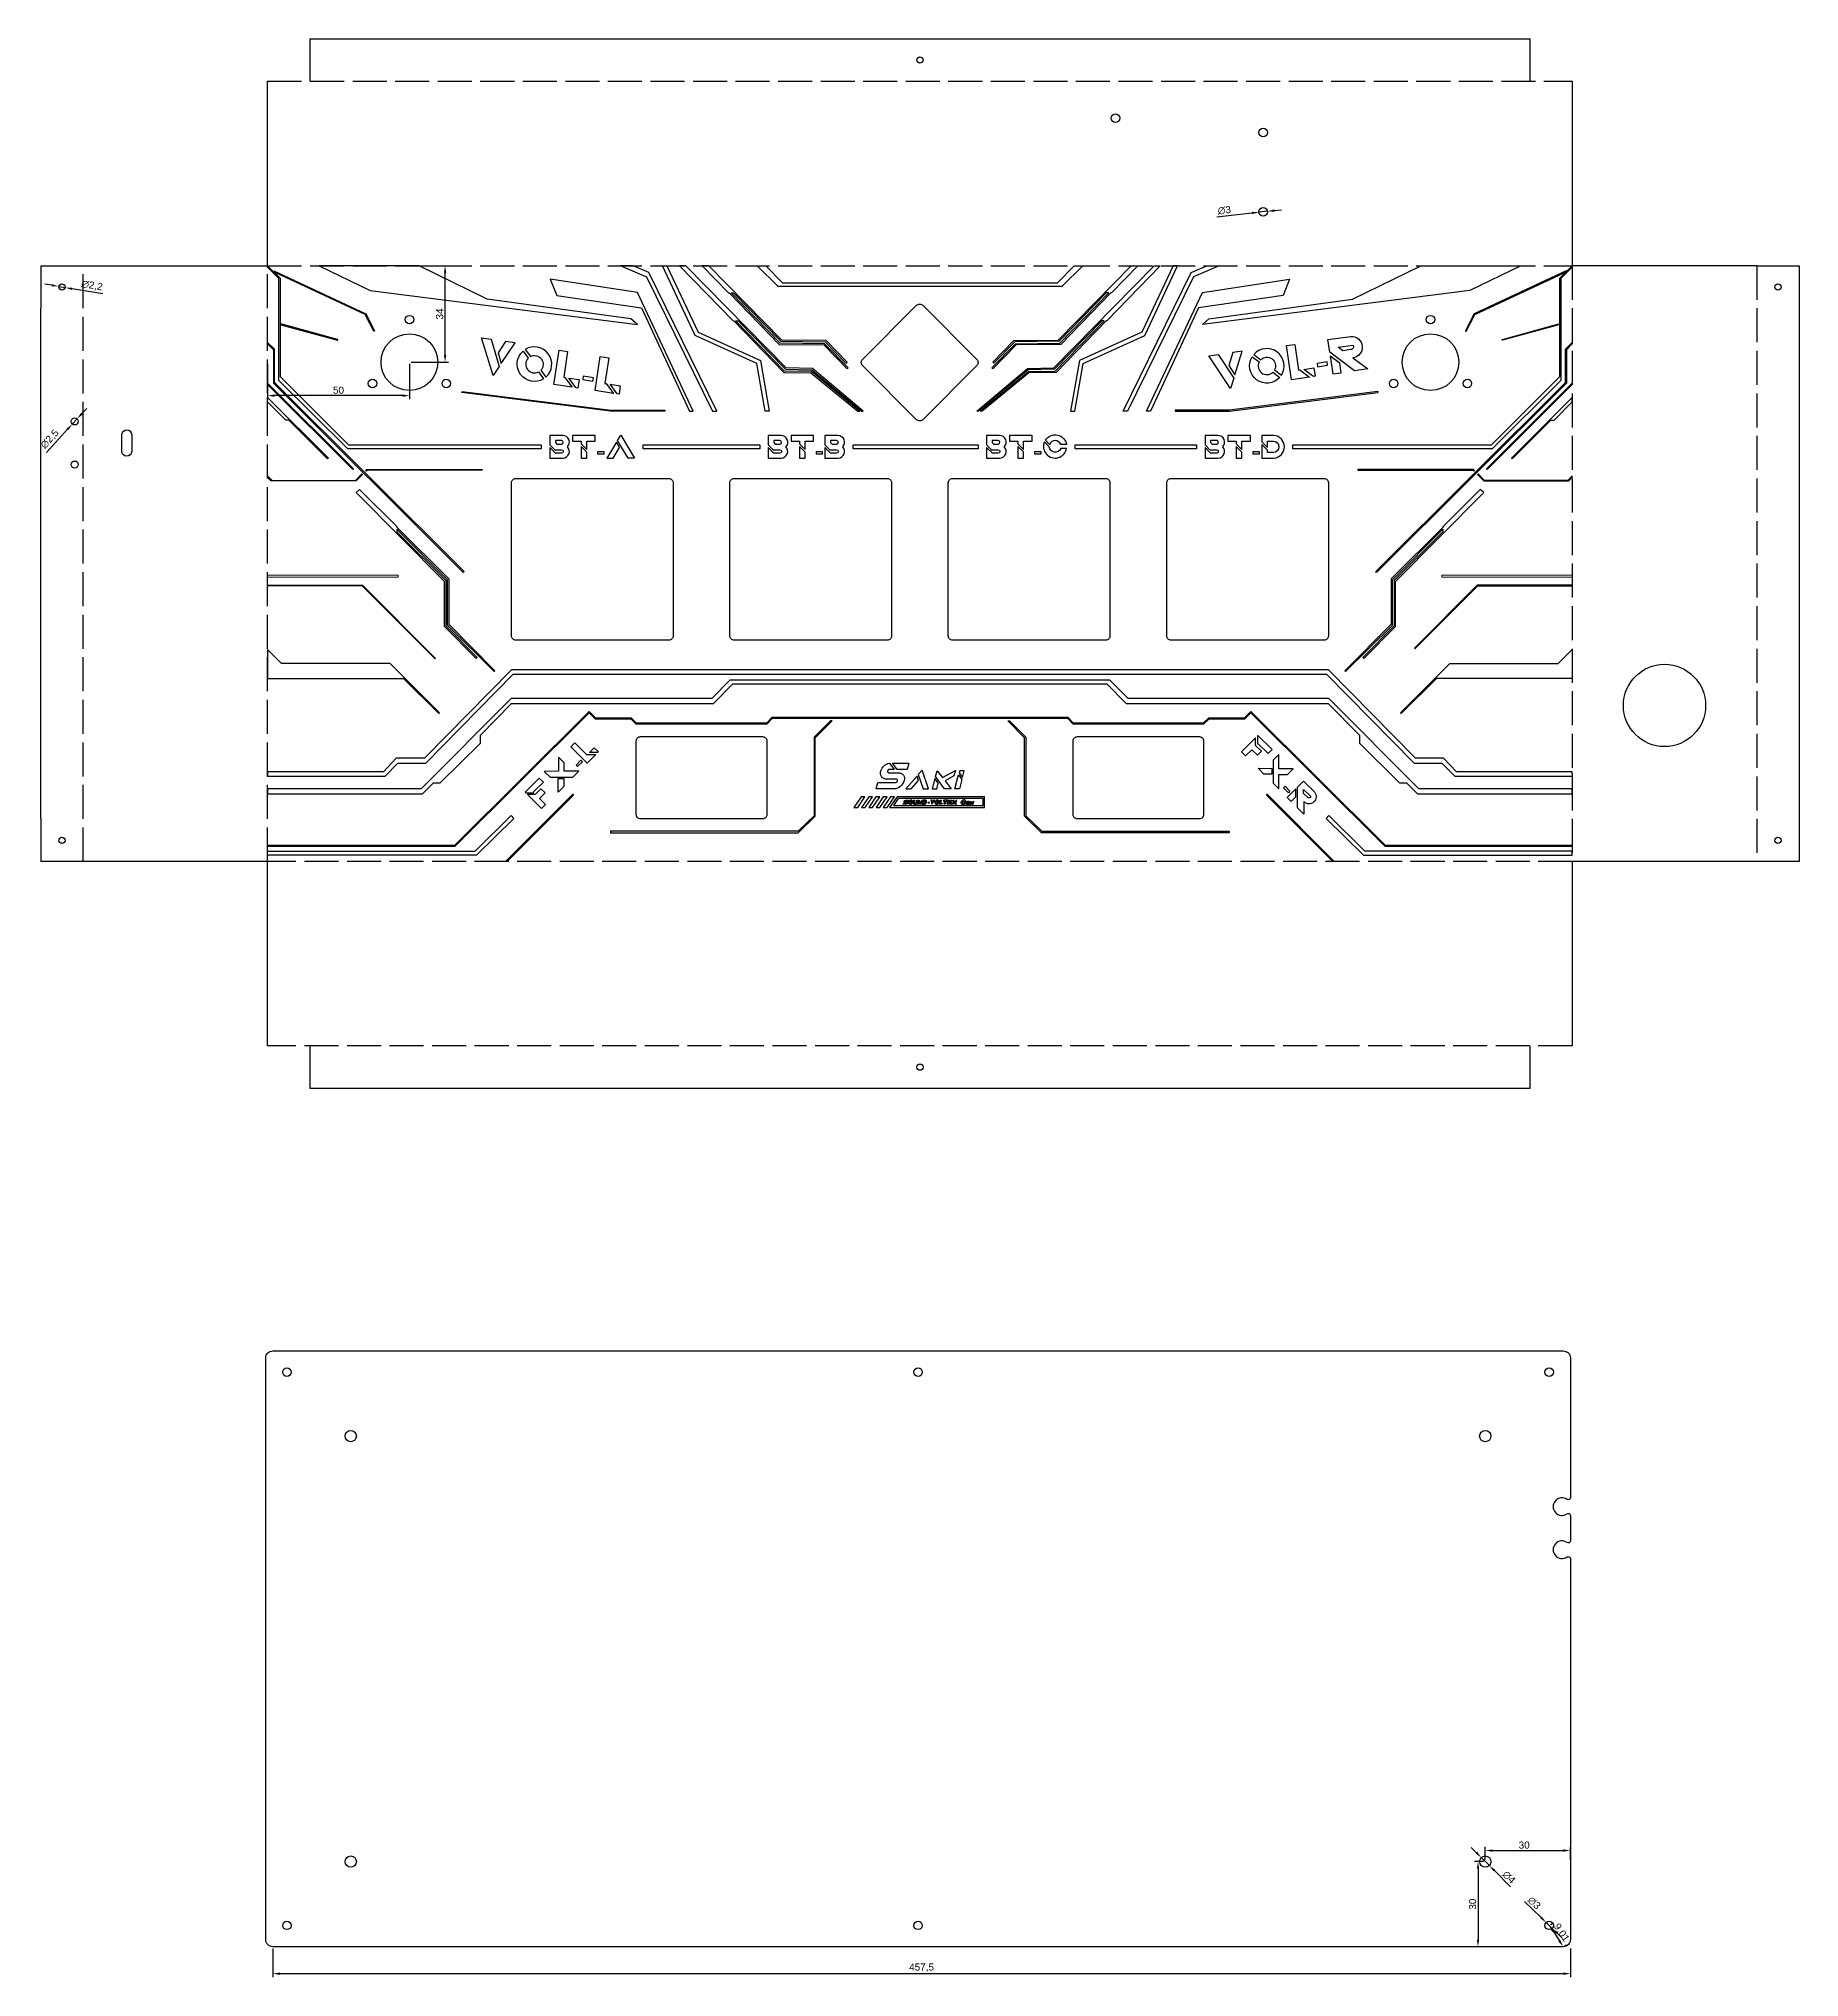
# Model space of a CAD drawing. Header units: millimetres. Extents: x 31 to 652, y 25 to 708.
import ezdxf

# ---------------------------------------------------------------- set-up
doc = ezdxf.new("R2010")
doc.units = ezdxf.units.MM
doc.linetypes.add('ACAD_ISO02W100', pattern=[15, 12, -3])
doc.styles.get("Standard").update_dxf_attribs({"font": 'arial.ttf'})
doc.dimstyles.new('ISO-25', dxfattribs={"dimtxt": 2.5, "dimasz": 2.5, "dimexe": 1.25, "dimexo": 0.625, "dimtad": 1, "dimtxsty": 'Standard', "dimcen": 2.5, "dimadec": 0, "dimazin": 0, "dimtfac": 1, "dimtmove": 0, "dimatfit": 3, "dimfxl": 0, "dimarcsym": 0})

# ---------------------------------------------------------------- blocks, each defined once
blk = doc.blocks.new('*D1')
at = {"color": 0, "lineweight": -2, "transparency": 16777216}
for p, q in [((564.25, 43.16), (564.77, 43.51)), ((565.12, 40.73), (567.34, 37.39)), ((569.25, 35.66), (569.77, 36.01))]:
    blk.add_line(p, q, dxfattribs=at)
at = {"color": 0, "transparency": 16777216}
for points in [[(565.46, 40.96), (564.77, 40.5), (563.73, 42.81)], [(567.69, 37.62), (567, 37.16), (568.73, 35.31)]]:
    blk.add_solid(points, dxfattribs=at)
at = {"layer": 'Defpoints', "color": 0, "transparency": 16777216}
for p in [(563.73, 42.81), (568.73, 35.31), (568.73, 35.31)]:
    blk.add_point(p, dxfattribs=at)
at = {"color": 0, "transparency": 16777216, "insert": (568, 40.24), "char_height": 2.5, "attachment_point": 5, "rotation": 303.69007}
blk.add_mtext('9,01', dxfattribs=at)
blk = doc.blocks.new('*D2')
at = {"color": 0, "lineweight": -2, "transparency": 16777216}
for p, q in [((555.07, 51.27), (560.87, 45.61)), ((564.8, 41.76), (562.66, 43.86)), ((566.59, 40.02), (568.38, 38.27))]:
    blk.add_line(p, q, dxfattribs=at)
at = {"color": 0, "transparency": 16777216}
for points in [[(561.16, 45.91), (560.58, 45.31), (562.66, 43.86)], [(566.88, 40.32), (566.3, 39.72), (564.8, 41.76)]]:
    blk.add_solid(points, dxfattribs=at)
at = {"layer": 'Defpoints', "color": 0, "transparency": 16777216}
for p in [(562.66, 43.86), (564.8, 41.76)]:
    blk.add_point(p, dxfattribs=at)
at = {"color": 0, "transparency": 16777216, "insert": (558.45, 50.72), "char_height": 2.5, "attachment_point": 5, "rotation": 315.67805}
blk.add_mtext('∅3', dxfattribs=at)
blk = doc.blocks.new('*D3')
at = {"color": 0, "lineweight": -2, "transparency": 16777216}
for p, q in [((538.04, 68.49), (536.27, 70.25)), ((539.81, 66.72), (542.65, 63.9)), ((550.16, 56.42), (544.42, 62.14))]:
    blk.add_line(p, q, dxfattribs=at)
at = {"color": 0, "transparency": 16777216}
for points in [[(538.34, 68.78), (537.75, 68.19), (539.81, 66.72)], [(544.71, 62.43), (544.12, 61.84), (542.65, 63.9)]]:
    blk.add_solid(points, dxfattribs=at)
at = {"layer": 'Defpoints', "color": 0, "transparency": 16777216}
for p in [(539.81, 66.72), (542.65, 63.9)]:
    blk.add_point(p, dxfattribs=at)
at = {"color": 0, "transparency": 16777216, "insert": (549.56, 59.79), "char_height": 2.5, "attachment_point": 5, "rotation": 315.09828}
blk.add_mtext('∅4', dxfattribs=at)
blk = doc.blocks.new('*D4')
at = {"color": 0, "lineweight": -2, "transparency": 16777216}
for p, q in [((541.23, 65.94), (541.23, 70.45)), ((543.73, 69.2), (568.73, 69.2)), ((571.23, 65.94), (571.23, 70.45))]:
    blk.add_line(p, q, dxfattribs=at)
at = {"color": 0, "transparency": 16777216}
for points in [[(543.73, 69.62), (543.73, 68.79), (541.23, 69.2)], [(568.73, 69.62), (568.73, 68.79), (571.23, 69.2)]]:
    blk.add_solid(points, dxfattribs=at)
at = {"layer": 'Defpoints', "color": 0, "transparency": 16777216}
for p in [(571.23, 69.2), (541.23, 65.31), (571.23, 65.31)]:
    blk.add_point(p, dxfattribs=at)
at = {"color": 0, "transparency": 16777216, "insert": (554.93, 71.11), "char_height": 2.5, "attachment_point": 5}
blk.add_mtext('30', dxfattribs=at)
blk = doc.blocks.new('*D5')
at = {"color": 0, "lineweight": -2, "transparency": 16777216}
for p, q in [((540.61, 65.31), (537.4, 65.31)), ((538.65, 62.81), (538.65, 37.81)), ((540.61, 35.31), (537.4, 35.31))]:
    blk.add_line(p, q, dxfattribs=at)
at = {"color": 0, "transparency": 16777216}
for points in [[(538.23, 62.81), (539.07, 62.81), (538.65, 65.31)], [(538.23, 37.81), (539.07, 37.81), (538.65, 35.31)]]:
    blk.add_solid(points, dxfattribs=at)
at = {"layer": 'Defpoints', "color": 0, "transparency": 16777216}
for p in [(541.23, 65.31), (538.65, 35.31), (541.23, 35.31)]:
    blk.add_point(p, dxfattribs=at)
at = {"color": 0, "transparency": 16777216, "insert": (536.75, 50.31), "char_height": 2.5, "attachment_point": 5, "rotation": 90}
blk.add_mtext('30', dxfattribs=at)
blk = doc.blocks.new('*D6')
at = {"color": 0, "lineweight": -2, "transparency": 16777216}
for p, q in [((113.73, 34.69), (113.73, 24.54)), ((571.23, 34.69), (571.23, 24.54)), ((568.73, 25.79), (116.23, 25.79))]:
    blk.add_line(p, q, dxfattribs=at)
at = {"color": 0, "transparency": 16777216}
for points in [[(116.23, 26.21), (116.23, 25.38), (113.73, 25.79)], [(568.73, 26.21), (568.73, 25.38), (571.23, 25.79)]]:
    blk.add_solid(points, dxfattribs=at)
at = {"layer": 'Defpoints', "color": 0, "transparency": 16777216}
for p in [(113.73, 35.31), (571.23, 35.31), (113.73, 25.79)]:
    blk.add_point(p, dxfattribs=at)
at = {"color": 0, "transparency": 16777216, "insert": (342.48, 27.92), "char_height": 2.5, "attachment_point": 5}
blk.add_mtext('457,5', dxfattribs=at)
blk = doc.blocks.new('*D7')
at = {"color": 0, "lineweight": -2, "transparency": 16777216}
for p, q in [((446.63, 645.11), (458.94, 646.43)), ((464.41, 647.01), (461.43, 646.69)), ((466.9, 647.27), (469.38, 647.54))]:
    blk.add_line(p, q, dxfattribs=at)
at = {"color": 0, "transparency": 16777216}
for points in [[(458.9, 646.84), (458.99, 646.01), (461.43, 646.69)], [(466.85, 647.69), (466.94, 646.86), (464.41, 647.01)]]:
    blk.add_solid(points, dxfattribs=at)
at = {"layer": 'Defpoints', "color": 0, "transparency": 16777216}
for p in [(461.43, 646.69), (464.41, 647.01)]:
    blk.add_point(p, dxfattribs=at)
at = {"color": 0, "transparency": 16777216, "insert": (449.21, 647.37), "char_height": 2.5, "attachment_point": 5, "rotation": 6.09427}
blk.add_mtext('∅3', dxfattribs=at)
blk = doc.blocks.new('*D8')
at = {"color": 0, "lineweight": -2, "transparency": 16777216}
for p, q in [((162.53, 627.83), (175.74, 627.83)), ((174.49, 596.33), (174.49, 625.33)), ((162.53, 593.83), (175.74, 593.83))]:
    blk.add_line(p, q, dxfattribs=at)
at = {"color": 0, "transparency": 16777216}
for points in [[(174.07, 625.33), (174.9, 625.33), (174.49, 627.83)], [(174.07, 596.33), (174.9, 596.33), (174.49, 593.83)]]:
    blk.add_solid(points, dxfattribs=at)
at = {"layer": 'Defpoints', "color": 0, "transparency": 16777216}
for p in [(161.91, 627.83), (174.49, 627.83), (161.91, 593.83)]:
    blk.add_point(p, dxfattribs=at)
at = {"color": 0, "transparency": 16777216, "insert": (172.58, 610.83), "char_height": 2.5, "attachment_point": 5, "rotation": 90}
blk.add_mtext('34', dxfattribs=at)
blk = doc.blocks.new('*D9')
at = {"color": 0, "lineweight": -2, "transparency": 16777216}
for p, q in [((111.91, 593.2), (111.91, 580.79)), ((161.91, 593.2), (161.91, 580.79)), ((159.41, 582.04), (114.41, 582.04))]:
    blk.add_line(p, q, dxfattribs=at)
at = {"color": 0, "transparency": 16777216}
for points in [[(114.41, 582.46), (114.41, 581.62), (111.91, 582.04)], [(159.41, 582.46), (159.41, 581.62), (161.91, 582.04)]]:
    blk.add_solid(points, dxfattribs=at)
at = {"layer": 'Defpoints', "color": 0, "transparency": 16777216}
for p in [(111.91, 593.83), (161.91, 593.83), (111.91, 582.04)]:
    blk.add_point(p, dxfattribs=at)
at = {"color": 0, "transparency": 16777216, "insert": (136.91, 583.94), "char_height": 2.5, "attachment_point": 5}
blk.add_mtext('50', dxfattribs=at)
blk = doc.blocks.new('*D10')
at = {"color": 0, "lineweight": -2, "transparency": 16777216}
for p, q in [((35.86, 620.92), (33.39, 621.34)), ((38.32, 620.51), (40.49, 620.14)), ((53.8, 617.91), (42.96, 619.73))]:
    blk.add_line(p, q, dxfattribs=at)
at = {"color": 0, "transparency": 16777216}
for points in [[(35.92, 621.33), (35.79, 620.51), (38.32, 620.51)], [(43.02, 620.14), (42.89, 619.32), (40.49, 620.14)]]:
    blk.add_solid(points, dxfattribs=at)
at = {"layer": 'Defpoints', "color": 0, "transparency": 16777216}
for p in [(38.32, 620.51), (40.49, 620.14)]:
    blk.add_point(p, dxfattribs=at)
at = {"color": 0, "transparency": 16777216, "insert": (49.97, 620.75), "char_height": 2.5, "attachment_point": 5, "rotation": 350.46947}
blk.add_mtext('∅2,2', dxfattribs=at)
blk = doc.blocks.new('*D11')
at = {"color": 0, "lineweight": -2, "transparency": 16777216}
for p, q in [((46.44, 575.7), (48.13, 577.55)), ((33.9, 562.05), (41.37, 570.18)), ((44.75, 573.86), (43.06, 572.02))]:
    blk.add_line(p, q, dxfattribs=at)
at = {"color": 0, "transparency": 16777216}
for points in [[(46.14, 575.99), (46.75, 575.42), (44.75, 573.86)], [(41.06, 570.46), (41.68, 569.9), (43.06, 572.02)]]:
    blk.add_solid(points, dxfattribs=at)
at = {"layer": 'Defpoints', "color": 0, "transparency": 16777216}
for p in [(43.06, 572.02), (44.75, 573.86)]:
    blk.add_point(p, dxfattribs=at)
at = {"color": 0, "transparency": 16777216, "insert": (35.19, 566.66), "char_height": 2.5, "attachment_point": 5, "rotation": 47.43794}
blk.add_mtext('∅2,5', dxfattribs=at)

msp = doc.modelspace()

# ---------------------------------------------------------------- linework, layer by layer
at = {"color": 30, "true_color": 0xf8991e}
for p, q in [((126.905, 692.826), (126.905, 707.826)), ((556.905, 707.826), (556.905, 692.826)), ((31.905, 627.826), (31.905, 612.826)), ((651.905, 627.826), (651.905, 612.826)), ((31.905, 432.826), (31.905, 417.826)), ((651.905, 432.826), (651.905, 417.826)), ((126.905, 337.826), (126.905, 352.826)), ((556.905, 352.826), (556.905, 337.826))]:
    msp.add_line(p, q, dxfattribs=at)
for p, q in [((126.905, 707.826), (556.905, 707.826)), ((31.905, 627.826), (46.905, 627.826)), ((636.905, 627.826), (651.905, 627.826)), ((31.905, 432.826), (31.905, 612.826)), ((651.905, 612.826), (651.905, 432.826)), ((46.905, 417.826), (31.905, 417.826)), ((651.905, 417.826), (636.905, 417.826)), ((556.905, 337.826), (126.905, 337.826))]:
    msp.add_line(p, q)
at = {"color": 1}
for points in [[(111.905, 627.826), (111.905, 692.826)], [(571.905, 692.826), (571.905, 627.826)], [(46.905, 627.826), (111.905, 627.826)], [(636.905, 627.826), (571.905, 627.826)], [(111.905, 417.826), (46.905, 417.826)], [(111.905, 352.826), (111.905, 417.826)], [(636.905, 417.826), (571.905, 417.826)], [(571.905, 417.826), (571.905, 352.826)]]:
    msp.add_lwpolyline(points, dxfattribs=at)
at = {"color": 7, "linetype": 'ACAD_ISO02W100'}
for points in [[(111.905, 692.826), (571.905, 692.826)], [(46.905, 417.826), (46.905, 627.826)], [(636.905, 627.826), (636.905, 417.826)], [(571.905, 352.826), (111.905, 352.826)]]:
    msp.add_lwpolyline(points, dxfattribs=at)
msp.add_lwpolyline([(111.905, 627.826), (571.905, 627.826), (571.905, 417.826), (111.905, 417.826)], close=True, dxfattribs=at)
at = {"color": 61, "true_color": 0xe5e878}
for points in [[(208.404, 563.233), (140.216, 563.233), (115.924, 587.317), (115.924, 623.345), (111.905, 627.358), (111.905, 627.826), (116.347, 623.44), (116.347, 588.813), (140.435, 564.752), (208.404, 564.752)], [(390.353, 621.852), (396.307, 627.826), (399.307, 627.826), (391.909, 620.475), (291.909, 620.475), (284.512, 627.826), (287.512, 627.826), (293.466, 621.852)], [(145.153, 554.453), (145.373, 554.224), (143.111, 551.963), (113.094, 551.963), (111.905, 553.185), (111.905, 553.729), (113.461, 552.161), (142.886, 552.161)], [(538.658, 554.453), (538.438, 554.224), (540.7, 551.963), (570.717, 551.963), (571.905, 553.185), (571.905, 553.729), (570.35, 552.161), (540.925, 552.161)], [(485.266, 483.908), (516.123, 452.537), (525.932, 452.537), (530.505, 447.926), (571.912, 447.926), (571.899, 449.465), (531.084, 449.465), (526.536, 454.305), (516.633, 454.305), (485.904, 485.424), (197.904, 485.424), (167.178, 454.305), (157.275, 454.305), (152.727, 449.465), (111.912, 449.465), (111.899, 447.926), (153.306, 447.926), (157.879, 452.537), (167.688, 452.537), (198.545, 483.908)], [(407.83, 480.487), (414.641, 473.476), (485.873, 473.476), (496.861, 462.395), (496.861, 459.576), (511.01, 445.513), (513.448, 445.513), (517.295, 441.715), (571.905, 441.715), (571.905, 443.481), (517.742, 443.445), (486.062, 475.313), (415.262, 475.313), (408.904, 481.69), (274.904, 481.69), (268.549, 475.313), (197.749, 475.313), (166.069, 443.445), (111.905, 443.481), (111.905, 441.715), (166.516, 441.715), (170.363, 445.513), (172.801, 445.513), (186.95, 459.576), (186.95, 462.395), (197.937, 473.476), (269.17, 473.476), (275.981, 480.487)], [(298.981, 428.471), (232.833, 428.471), (232.833, 427.907), (299.016, 427.907), (305, 433.752), (305.001, 461.473), (310.908, 467.379), (310.31, 467.379), (304.586, 461.655), (304.586, 433.957)], [(384.83, 428.471), (450.978, 428.471), (450.978, 427.907), (384.795, 427.907), (378.811, 433.752), (378.81, 461.473), (372.903, 467.379), (373.501, 467.379), (379.225, 461.655), (379.225, 433.957)]]:
    msp.add_lwpolyline(points, close=True, dxfattribs=at)
at = {"color": 52, "true_color": 0xc8c92d}
for points in [[(114.049, 625.968), (146.552, 610.898), (149.572, 604.914, -0.9479505), (149.317, 604.77), (146.286, 610.649), (114.772, 625.276)], [(569.762, 625.968), (537.259, 610.898), (534.239, 604.914, 0.9479505), (534.494, 604.77), (537.525, 610.649), (569.039, 625.276)], [(116.621, 606.992), (136.499, 601.555, 1.007914), (136.551, 601.876), (116.621, 607.318)], [(567.19, 606.992), (547.312, 601.555, -1.007914), (547.26, 601.876), (567.19, 607.318)]]:
    msp.add_lwpolyline(points, format="xyb", close=True, dxfattribs=at)
for points in [[(165.375, 627.826), (130.118, 627.826), (148.098, 619.153), (242.324, 607.129), (240.017, 609.093), (189.356, 616.076)], [(518.436, 627.826), (553.693, 627.826), (535.713, 619.153), (441.487, 607.129), (443.794, 609.093), (494.455, 616.076)]]:
    msp.add_lwpolyline(points, close=True, dxfattribs=at)
for points in [[(211.577, 623.055), (213.892, 617.351), (243.677, 613.029), (260.654, 576.593), (261.986, 576.593), (242.317, 618.376), (211.577, 623.055)], [(268.739, 576.59), (270.285, 576.59), (246.363, 625.495), (240.765, 627.826), (236.476, 627.826), (245.539, 623.915), (268.739, 576.59)], [(288.774, 576.59), (287.315, 576.59), (284.348, 593.416), (262.605, 603.236), (251.082, 627.826), (252.688, 627.826), (263.681, 604.453), (285.636, 594.389), (288.774, 576.59)], [(395.037, 576.59), (396.496, 576.59), (399.463, 593.416), (421.206, 603.236), (432.729, 627.826), (431.123, 627.826), (420.13, 604.453), (398.175, 594.389), (395.037, 576.59)], [(415.125, 576.59), (413.579, 576.59), (437.501, 625.495), (443.099, 627.826), (447.388, 627.826), (438.325, 623.915), (415.125, 576.59)], [(472.234, 623.055), (469.919, 617.351), (440.134, 613.029), (423.157, 576.593), (421.825, 576.593), (441.494, 618.376), (472.234, 623.055)], [(252.003, 576.927), (252.003, 576.59), (232.771, 576.593), (180.36, 583.194), (180.48, 583.525), (232.912, 576.927), (252.003, 576.927)], [(431.861, 576.927), (431.861, 576.59), (451.093, 576.593), (503.504, 583.194), (503.385, 583.525), (450.953, 576.927), (431.861, 576.927)]]:
    msp.add_lwpolyline(points, dxfattribs=at)
at = {"color": 61, "true_color": 0xe5e878}
for points in [[(257.187, 627.826), (276.026, 608.415), (276.249, 608.412), (293.89, 590.238), (303.483, 590.044), (320.007, 576.59), (320.66, 576.59), (303.678, 590.574), (294.192, 590.691), (276.912, 608.38), (277.83, 608.368), (294.446, 591.341), (303.805, 591.147), (321.238, 576.59), (321.855, 576.59), (303.964, 591.597), (294.759, 591.791), (259.361, 627.826), (257.187, 627.826)], [(265.147, 627.826), (274.421, 618.27), (274.644, 618.267), (292.285, 600.093), (307.972, 599.898), (316.271, 591.496), (316.618, 591.85), (308.241, 600.352), (292.587, 600.546), (275.307, 618.235), (276.225, 618.223), (292.841, 601.196), (308.509, 601.002), (315.818, 593.516), (316.242, 593.826), (308.797, 601.452), (293.155, 601.646), (267.437, 627.826), (265.147, 627.826)], [(426.624, 627.826), (407.785, 608.415), (407.562, 608.412), (389.921, 590.238), (380.328, 590.044), (363.804, 576.59), (363.151, 576.59), (380.133, 590.574), (389.619, 590.691), (406.899, 608.38), (405.981, 608.368), (389.365, 591.341), (380.006, 591.147), (362.573, 576.59), (361.956, 576.59), (379.847, 591.597), (389.052, 591.791), (424.45, 627.826), (426.624, 627.826)], [(418.664, 627.826), (409.39, 618.27), (409.167, 618.267), (391.526, 600.093), (375.839, 599.898), (367.54, 591.496), (367.193, 591.85), (375.57, 600.352), (391.224, 600.546), (408.504, 618.235), (407.586, 618.223), (390.97, 601.196), (375.302, 601.002), (367.993, 593.516), (367.569, 593.826), (375.014, 601.452), (390.656, 601.646), (416.373, 627.826), (418.664, 627.826)], [(543.595, 563.233), (473.397, 563.233), (473.397, 564.752), (543.376, 564.752), (567.464, 588.813), (567.464, 623.44), (571.905, 627.826), (571.905, 627.358), (567.887, 623.345), (567.887, 587.317), (543.595, 563.233)], [(187.374, 602.385), (190.674, 601.896), (193.585, 592.337), (191.423, 589.122), (187.374, 602.385)], [(111.905, 600.749), (111.905, 600.283), (114.006, 598.199), (113.972, 586.476), (180.897, 519.71), (181.179, 520.014), (114.288, 586.689), (114.288, 598.414), (111.905, 600.749)], [(193.143, 597.117), (194.278, 593.383), (199.136, 600.648), (195.835, 601.135), (193.143, 597.117)], [(214.659, 598.013), (217.643, 597.572), (216.302, 588.496), (216.758, 588.428), (219.302, 585.003), (212.877, 585.952), (214.659, 598.013)], [(229.19, 595.857), (232.175, 595.416), (230.833, 586.339), (231.29, 586.272), (233.833, 582.846), (227.408, 583.796), (229.19, 595.857)], [(443.712, 596.043), (447.014, 596.521), (452.545, 588.199), (451.397, 584.499), (443.712, 596.043)], [(450.75, 592.652), (452.908, 589.4), (455.478, 597.754), (452.176, 597.273), (450.75, 592.652)], [(471.104, 599.684), (474.089, 600.118), (475.409, 591.039), (475.866, 591.105), (479.285, 588.554), (472.857, 587.619), (471.104, 599.684)], [(486.573, 595.965), (487.455, 589.697), (490.448, 590.125), (489.955, 593.466), (486.573, 595.965)], [(571.905, 600.749), (571.905, 600.283), (569.805, 598.199), (569.839, 586.476), (502.914, 519.71), (502.632, 520.014), (569.523, 586.689), (569.523, 598.414), (571.905, 600.749)], [(218.128, 588.226), (221.709, 587.697), (221.268, 584.712), (220.671, 584.8), (218.128, 588.226)], [(223.216, 588.867), (223.049, 587.719), (226.591, 587.181), (226.758, 588.365), (223.216, 588.867)], [(477.236, 591.304), (480.818, 591.825), (481.252, 588.84), (480.655, 588.753), (477.236, 591.304)], [(481.926, 593.379), (482.095, 592.231), (485.642, 592.732), (485.463, 593.914), (481.926, 593.379)], [(111.905, 586.45), (142.204, 556.199), (141.963, 555.974), (111.905, 585.957), (111.905, 586.45)], [(111.905, 581.418), (133.367, 559.971), (133.058, 559.716), (119.453, 573.356), (118.361, 573.356), (111.905, 579.802), (111.905, 581.418)], [(232.659, 586.07), (236.241, 585.541), (235.8, 582.556), (235.202, 582.644), (232.659, 586.07)], [(571.905, 586.45), (541.607, 556.199), (541.848, 555.974), (571.905, 585.957), (571.905, 586.45)], [(571.905, 581.418), (550.444, 559.971), (550.753, 559.716), (564.358, 573.356), (565.45, 573.356), (571.905, 579.802), (571.905, 581.418)], [(219.456, 567.967), (219.456, 565.998), (222.445, 565.997), (222.444, 565.038), (224.414, 563.067), (224.415, 565.998), (227.415, 565.998), (227.415, 567.967), (219.456, 567.967)], [(235.247, 566.229), (236.394, 568.117), (241.306, 560.008), (239, 560.008), (235.247, 566.229)], [(296.456, 567.967), (296.456, 565.998), (299.445, 565.997), (299.444, 565.038), (301.414, 563.067), (301.415, 565.998), (304.415, 565.998), (304.415, 567.967), (296.456, 567.967)], [(373.456, 567.983), (373.456, 566.014), (376.445, 566.013), (376.444, 565.054), (378.414, 563.083), (378.415, 566.014), (381.415, 566.014), (381.415, 567.983), (373.456, 567.983)], [(450.456, 567.967), (450.456, 565.998), (453.445, 565.997), (453.444, 565.038), (455.414, 563.067), (455.415, 565.998), (458.415, 565.998), (458.415, 567.967), (450.456, 567.967)], [(222.445, 564.144), (222.445, 560.008), (224.415, 560.008), (224.415, 562.163), (222.445, 564.144)], [(228.277, 562.232), (228.277, 561.477), (230.6, 561.477), (230.6, 562.238), (228.277, 562.232)], [(231.47, 560.008), (233.775, 560.008), (236.023, 563.704), (234.876, 565.616), (231.47, 560.008)], [(285.404, 564.752), (285.404, 563.233), (244.306, 563.233), (244.306, 564.752), (285.404, 564.752)], [(299.445, 564.144), (299.445, 560.008), (301.415, 560.008), (301.415, 562.163), (299.445, 564.144)], [(305.277, 562.232), (305.277, 561.477), (307.6, 561.477), (307.6, 562.238), (305.277, 562.232)], [(362.404, 564.752), (362.404, 563.233), (318.334, 563.233), (318.334, 564.752), (362.404, 564.752)], [(376.445, 564.16), (376.445, 560.024), (378.415, 560.024), (378.415, 562.179), (376.445, 564.16)], [(382.277, 562.248), (382.277, 561.492), (384.6, 561.492), (384.6, 562.254), (382.277, 562.248)], [(439.404, 564.752), (439.404, 563.233), (396.603, 563.233), (396.603, 564.752), (439.404, 564.752)], [(453.445, 564.144), (453.445, 560.008), (455.415, 560.008), (455.415, 562.163), (453.445, 564.144)], [(459.277, 562.232), (459.277, 561.477), (461.6, 561.477), (461.6, 562.238), (459.277, 562.232)], [(146.91, 555.759), (146.606, 555.455), (146.376, 555.689), (146.74, 556.058), (187.504, 556.058), (187.504, 555.759), (146.91, 555.759)], [(536.901, 555.759), (537.205, 555.455), (537.435, 555.689), (537.071, 556.058), (496.307, 556.058), (496.307, 555.759), (536.901, 555.759)], [(144.343, 549.002), (157.496, 535.917), (157.496, 535.688), (175.827, 517.447), (175.827, 501.429), (192.053, 485), (191.838, 484.801), (175.361, 501.159), (175.361, 517.144), (157.52, 535.011), (157.52, 534.074), (174.694, 516.893), (174.694, 500.894), (185.794, 489.783), (185.408, 489.421), (174.23, 500.606), (174.23, 516.579), (143.093, 547.935), (144.343, 549.002)], [(539.468, 549.002), (526.315, 535.917), (526.315, 535.688), (507.984, 517.447), (507.984, 501.429), (491.758, 485), (491.973, 484.801), (508.45, 501.159), (508.45, 517.144), (526.291, 535.011), (526.291, 534.074), (509.117, 516.893), (509.117, 500.894), (498.017, 489.783), (498.403, 489.421), (509.581, 500.606), (509.581, 516.579), (540.718, 547.935), (539.468, 549.002)], [(111.905, 482.368), (159.846, 482.368), (172.267, 469.989), (172.543, 470.244), (155.137, 487.594), (116.843, 487.594), (111.905, 492.577), (111.905, 482.368)], [(571.905, 482.368), (523.965, 482.368), (511.544, 469.989), (511.268, 470.244), (528.674, 487.594), (566.968, 487.594), (571.905, 492.577), (571.905, 482.368)], [(111.905, 423.602), (177.939, 423.602), (225.224, 470.645), (227.473, 468.487), (240.045, 468.487), (241.905, 466.659), (287.912, 466.659), (289.819, 468.679), (393.992, 468.679), (395.899, 466.659), (441.906, 466.659), (443.766, 468.487), (456.338, 468.487), (458.587, 470.645), (505.872, 423.602), (571.905, 423.602), (571.905, 423.15)], [(571.905, 423.15), (505.872, 423.15), (458.587, 470.193), (456.338, 468.036), (443.766, 468.036), (441.909, 466.208), (395.909, 466.208), (393.992, 468.227), (289.819, 468.227), (287.909, 466.208), (241.909, 466.208), (240.045, 468.036), (227.473, 468.036), (225.224, 470.193), (177.939, 423.15), (111.905, 423.15), (111.905, 423.602)], [(218.815, 458.222), (220.224, 459.645), (224.549, 455.36), (224.764, 455.578), (227.595, 455.591), (224.562, 452.529), (218.815, 458.222)], [(225.411, 456.23), (227.101, 457.937), (228.523, 456.528), (228.241, 456.243), (225.411, 456.23)], [(460.246, 461.427), (455.304, 456.485), (456.73, 455.059), (458.895, 457.223), (460.859, 455.26), (462.294, 456.695), (460.255, 458.734), (460.246, 461.427)], [(461.069, 462.25), (460.901, 462.082), (460.901, 459.229), (461.069, 459.397), (464.618, 455.847), (466.044, 457.274), (461.069, 462.25)], [(209.456, 449.604), (211.478, 447.582), (219.567, 447.599), (221.589, 449.621), (216.487, 449.638), (216.504, 452.625), (214.482, 454.647), (214.474, 449.638), (209.456, 449.604)], [(220.644, 451.817), (222.333, 453.506), (222.889, 452.949), (221.201, 451.26), (220.644, 451.817)], [(338.008, 452.522), (337.424, 450.253), (333.852, 450.253), (332.219, 452.522), (338.008, 452.522)], [(468.452, 455.52), (466.43, 453.498), (466.447, 445.409), (468.469, 443.387), (468.486, 448.489), (471.473, 448.472), (473.495, 450.494), (468.486, 450.503), (468.452, 455.52)], [(202.727, 442.22), (202.894, 442.053), (205.747, 442.053), (205.58, 442.22), (209.129, 445.77), (207.702, 447.196), (202.727, 442.22)], [(214.306, 442.271), (214.365, 447.079), (216.378, 447.079), (216.328, 444.293), (214.306, 442.271)], [(336.894, 443.39), (338.773, 443.39), (341.391, 446.395), (340.872, 447.944), (336.894, 443.39)], [(342.993, 443.39), (344.861, 443.39), (342.638, 449.976), (341.301, 448.435), (342.993, 443.39)], [(346.201, 443.39), (347.808, 443.39), (348.363, 445.461), (347.181, 447.053), (346.201, 443.39)], [(347.934, 449.842), (348.013, 449.842), (349.907, 447.421), (354.408, 449.948), (353.895, 448.027), (350.762, 446.27), (352.865, 443.396), (350.602, 443.396), (347.378, 447.783), (347.934, 449.842)], [(356.685, 446.721), (355.797, 443.396), (354.198, 443.396), (355.515, 448.335), (356.685, 446.721)], [(355.928, 449.84), (355.712, 449.051), (356.883, 447.454), (357.526, 449.839), (355.928, 449.839)], [(461.119, 450.67), (465.927, 450.612), (465.927, 448.598), (463.141, 448.648), (461.119, 450.67)], [(470.665, 444.332), (472.354, 442.644), (471.797, 442.087), (470.109, 443.775), (470.665, 444.332)], [(195.828, 417.826), (219.517, 441.522), (219.776, 441.26), (196.331, 417.826), (195.828, 417.826)], [(203.549, 441.398), (208.491, 436.456), (209.917, 437.882), (207.753, 440.047), (209.716, 442.011), (208.281, 443.445), (206.242, 441.407), (203.549, 441.398)], [(321.194, 440.578), (318.635, 436.884), (319.959, 436.884), (322.527, 440.572), (321.194, 440.578)], [(323.829, 440.578), (321.27, 436.884), (322.594, 436.884), (325.161, 440.572), (323.829, 440.578)], [(326.401, 440.577), (323.843, 436.883), (325.166, 436.883), (327.734, 440.571), (326.401, 440.577)], [(328.975, 440.578), (326.417, 436.884), (327.74, 436.884), (330.308, 440.572), (328.975, 440.578)], [(331.549, 440.578), (328.99, 436.884), (330.314, 436.884), (332.881, 440.572), (331.549, 440.578)], [(364.627, 436.885), (364.627, 440.671), (333.846, 440.671), (331.201, 436.886), (364.627, 436.885)], [(364.168, 437.512), (364.168, 440.014), (334.281, 440.014), (332.533, 437.513), (364.168, 437.512)], [(337.876, 439.444), (337.783, 439.084), (337.217, 439.084), (336.958, 439.444), (337.876, 439.444)], [(346.156, 439.494), (345.759, 439.494), (346.067, 438.004), (346.377, 438.42), (346.156, 439.494)], [(347.174, 439.494), (346.777, 439.495), (346.391, 438.975), (346.477, 438.555), (347.174, 439.494)], [(487.479, 417.826), (464.035, 441.26), (464.294, 441.522), (487.983, 417.826), (487.479, 417.826)], [(474.366, 443.399), (471.381, 440.408), (472.813, 438.985), (474.395, 440.591), (474.366, 443.399)], [(111.905, 421.514), (185.074, 421.514), (197.734, 434.01), (198.732, 432.949), (185.564, 420.071), (111.905, 420.071), (111.905, 421.514)], [(571.905, 421.514), (498.737, 421.514), (486.077, 434.01), (485.079, 432.949), (498.247, 420.071), (571.905, 420.071), (571.905, 421.514)]]:
    msp.add_lwpolyline(points, dxfattribs=at)
at = {"color": 7}
for points in [[(321.649, 594.776), (340.741, 613.868, -0.4142136), (342.862, 613.868), (361.954, 594.776, -0.4142136), (361.954, 592.655), (342.862, 573.563, -0.4142136), (340.741, 573.563), (321.649, 592.655, -0.4142136)], [(199.404, 552.828), (253.404, 552.828, -0.4142136), (254.904, 551.328), (254.904, 497.328, -0.4142136), (253.404, 495.828), (199.404, 495.828, -0.4142136), (197.904, 497.328), (197.904, 551.328, -0.4142136)], [(276.404, 552.828), (330.404, 552.828, -0.4142136), (331.904, 551.328), (331.904, 497.328, -0.4142136), (330.404, 495.828), (276.404, 495.828, -0.4142136), (274.904, 497.328), (274.904, 551.328, -0.4142136)], [(353.404, 552.828), (407.404, 552.828, -0.4142136), (408.904, 551.328), (408.904, 497.328, -0.4142136), (407.404, 495.828), (353.404, 495.828, -0.4142136), (351.904, 497.328), (351.904, 551.328, -0.4142136)], [(430.404, 552.828), (484.404, 552.828, -0.4142136), (485.904, 551.328), (485.904, 497.328, -0.4142136), (484.404, 495.828), (430.404, 495.828, -0.4142136), (428.904, 497.328), (428.904, 551.328, -0.4142136)], [(243.409, 461.827), (286.409, 461.827, -0.4142136), (287.909, 460.327), (287.909, 434.327, -0.4142136), (286.409, 432.827), (243.409, 432.827, -0.4142136), (241.909, 434.327), (241.909, 460.327, -0.4142136)], [(397.409, 461.827), (440.409, 461.827, -0.4142136), (441.909, 460.327), (441.909, 434.327, -0.4142136), (440.409, 432.827), (397.409, 432.827, -0.4142136), (395.909, 434.327), (395.909, 460.327, -0.4142136)]]:
    msp.add_lwpolyline(points, format="xyb", close=True, dxfattribs=at)
at = {"color": 61, "true_color": 0xe5e878}
for points in [[(499.775, 591.47), (495.155, 590.805), (486.359, 597.356), (485.725, 601.765), (493.789, 602.918, -0.974623), (494.504, 595.336), (499.775, 591.47)], [(201.973, 597.724), (203.763, 595.26, 0.842433), (207.408, 590.385), (209.225, 587.942, -0.9186439), (201.973, 597.724, 0.4251686)], [(202.755, 598.314), (204.569, 595.847, -0.8487362), (208.19, 590.98), (210.017, 588.538, 0.9194019), (202.755, 598.314, 0.8625034)], [(459.035, 595.767), (461.456, 593.92, 0.842433), (466.347, 590.296), (468.789, 588.478, -0.9186439), (459.035, 595.767, 0.4251686)], [(459.615, 596.557), (462.06, 594.714, -0.8487362), (466.926, 591.091), (469.376, 589.276, 0.9194019), (459.615, 596.557, 0.8625034)], [(489.37, 599.117), (494.604, 599.87, -0.5441406), (493.804, 598.291), (491.017, 597.883), (489.37, 599.117)], [(211.404, 564.678), (213.373, 562.709), (213.373, 562.939), (215.516, 562.939, -1), (215.516, 561.724), (213.374, 561.724), (213.374, 561.805), (211.404, 563.774), (211.404, 560.009), (216.035, 560.007, 0.648435), (217.644, 563.993, 0.6685609), (215.961, 567.955), (211.404, 567.967), (211.404, 564.678)], [(288.404, 564.678), (290.373, 562.709), (290.373, 562.939), (292.516, 562.939, -1), (292.516, 561.724), (290.374, 561.724), (290.374, 561.805), (288.404, 563.774), (288.404, 560.009), (293.035, 560.007, 0.648435), (294.644, 563.993, 0.6685609), (292.961, 567.955), (288.404, 567.967), (288.404, 564.678)], [(308.426, 564.674), (310.395, 562.704), (310.395, 562.934), (312.538, 562.934, -1), (312.538, 561.719), (310.396, 561.719), (310.396, 561.8), (308.426, 563.769), (308.426, 560.004), (313.057, 560.003, 0.648435), (314.666, 563.988, 0.6685609), (312.983, 567.95), (308.426, 567.963), (308.426, 564.674)], [(365.404, 564.694), (367.373, 562.725), (367.373, 562.955), (369.516, 562.955, -1), (369.516, 561.74), (367.374, 561.74), (367.374, 561.821), (365.404, 563.79), (365.404, 560.024), (370.035, 560.023, 0.648435), (371.644, 564.009, 0.6685609), (369.961, 567.971), (365.404, 567.983), (365.404, 564.694)], [(393.603, 564.809), (391.517, 564.809, 0.6949007), (387.613, 564.844), (386.119, 566.338, -0.6852866), (393.603, 564.809, -1.4878589)], [(442.404, 564.678), (444.373, 562.709), (444.373, 562.939), (446.516, 562.939, -1), (446.516, 561.724), (444.374, 561.724), (444.374, 561.805), (442.404, 563.774), (442.404, 560.009), (447.035, 560.007, 0.648435), (448.644, 563.993, 0.6685609), (446.961, 567.955), (442.404, 567.967), (442.404, 564.678)], [(462.482, 564.816), (462.482, 560.008), (466.704, 560.021, 0.9277219), (466.704, 567.968), (462.481, 567.968), (462.482, 565.708), (464.463, 563.739), (464.463, 565.986), (466.46, 565.983, -0.9832745), (466.46, 561.992), (464.463, 561.992), (464.463, 562.828), (462.482, 564.816)], [(213.374, 566.183), (213.374, 565.5), (213.907, 564.967), (215.516, 564.966, 0.9923651), (215.516, 566.183), (213.374, 566.183)], [(290.374, 566.183), (290.374, 565.5), (290.907, 564.967), (292.516, 564.966, 0.9923651), (292.516, 566.183), (290.374, 566.183)], [(310.396, 566.178), (310.396, 565.495), (310.929, 564.962), (312.538, 564.962, 0.9923651), (312.538, 566.179), (310.396, 566.178)], [(367.374, 566.199), (367.374, 565.516), (367.907, 564.983), (369.516, 564.982, 0.9923651), (369.516, 566.199), (367.374, 566.199)], [(393.603, 563.419), (391.518, 563.419, -0.8220878), (387.497, 564.01), (385.783, 565.713, 1.1212396), (393.603, 563.419, -0.3794442)], [(444.374, 566.183), (444.374, 565.5), (444.907, 564.967), (446.516, 564.966, 0.9923651), (446.516, 566.183), (444.374, 566.183)], [(171.138, 489.434), (170.943, 489.232), (145.255, 514.965), (112.048, 514.965, -1), (112.048, 515.203), (145.403, 515.203), (171.138, 489.434)], [(516.206, 492.972), (516.4, 492.77), (538.556, 514.965), (571.763, 514.965, 1), (571.763, 515.203), (538.408, 515.203), (516.206, 492.972)], [(331.15, 452.522), (332.819, 450.253), (331.11, 450.253, 0.3910902), (330.429, 449.61, 0.4400198), (330.814, 449.098), (334.365, 449.098, -0.5300267), (336.312, 446.332, -0.3177373), (332.724, 443.39), (326.414, 443.39), (327.026, 445.659), (333.325, 445.659, 0.4523991), (334.02, 446.585, 0.3073122), (333.642, 446.843), (330.19, 446.843, -0.5276442), (328.134, 449.754, -0.2709833), (331.15, 452.522, -0.1480642)], [(477.282, 434.555), (475.069, 436.75), (475.022, 444.073), (477.116, 446.185), (480.975, 442.351, -0.974623), (477.222, 438.92), (477.282, 434.555)], [(336.788, 439.444), (337.053, 439.084), (336.782, 439.084, 0.3910902), (336.674, 438.982, 0.4400198), (336.735, 438.901), (337.298, 438.901, -0.5300267), (337.607, 438.462, -0.3177373), (337.038, 437.996), (336.037, 437.996), (336.134, 438.356), (337.133, 438.356, 0.4523991), (337.243, 438.503, 0.3073122), (337.183, 438.543), (336.636, 438.543, -0.5276442), (336.31, 439.005, -0.2709833), (336.788, 439.444, -0.1480642)], [(356.611, 439.038), (356.866, 438.693, 0.345574), (357.037, 438.323, 0.3347733), (357.643, 438.572), (358.065, 438.572, -0.4682709), (356.778, 437.949, -0.4723004), (356.611, 439.038, -1.207214)], [(357.72, 438.855), (358.142, 438.855, 0.4907485), (357.453, 439.537, 0.1981966), (356.714, 439.163), (356.935, 438.861, -0.283964), (357.483, 439.118, -0.3235027), (357.72, 438.855, -1.9731696)], [(477.171, 443.177), (479.678, 440.69, -0.5441406), (478.515, 440.481), (477.176, 441.803), (477.171, 443.177)]]:
    msp.add_lwpolyline(points, format="xyb", dxfattribs=at)
at = {"color": 0}
for points in [[(60.505, 568.391, -0.9174739), (64.005, 568.311), (64.005, 562.311, -0.9013549), (60.505, 562.311)], [(571.231, 172.105), (571.231, 37.813, -0.4142136), (568.731, 35.313), (113.731, 35.313, -0.4142136), (111.231, 37.813), (111.231, 242.813, -0.4142136), (113.731, 245.313), (568.731, 245.313, -0.4142136), (571.231, 242.813), (571.231, 193.553, -0.6113715), (570.043, 192.945, 1.9525624), (570.043, 187.914, -0.6113715), (571.231, 187.305), (571.231, 178.353, -0.6113715), (570.043, 177.745, 1.9525624), (570.043, 172.714, -0.6113715)]]:
    msp.add_lwpolyline(points, format="xyb", close=True, dxfattribs=at)
at = {"color": 52, "lineweight": 0, "true_color": 0xc8c92d}
for points in [[(157.932, 518.093), (111.905, 518.093), (111.905, 518.794), (157.932, 518.794)], [(525.879, 518.093), (571.905, 518.093), (571.905, 518.794), (525.879, 518.794)]]:
    msp.add_lwpolyline(points, close=True, dxfattribs=at)
at = {"color": 61, "linetype": 'ACAD_ISO02W100', "true_color": 0xe5e878}
for points in [[(338.198, 439.188), (338.382, 438.938, 0.3707792), (338.283, 438.47, 0.448529), (338.754, 438.431), (338.936, 438.182, -0.4436123), (338.008, 438.238, -0.4149318), (338.198, 439.188, 0.4365022)], [(338.306, 439.266), (338.49, 439.015, -0.4812626), (338.947, 438.969, -0.3001013), (338.862, 438.508), (339.046, 438.26, 0.4301088), (339.236, 439.246, 0.4187486), (338.306, 439.266, -0.4365022)], [(339.663, 439.13), (339.927, 438.767, 0.5995117), (340.22, 438.365), (340.431, 438.079, -0.7164408), (339.553, 438.719), (339.663, 439.13)], [(340.358, 438.4, 0.1885284), (340.646, 438.729), (340.841, 439.454), (341.2, 439.455), (341.008, 438.731, -0.203281), (340.549, 438.139), (340.358, 438.4)], [(342.961, 439.454), (342.85, 439.042), (343.116, 438.683), (343.226, 439.093), (343.587, 439.093, -0.388905), (343.848, 438.865, -0.4122634), (343.393, 438.365), (343.03, 438.365), (343.072, 438.52), (342.807, 438.879), (342.572, 438.003), (343.301, 438.003, 0.2302982), (344.052, 438.404, 0.224796), (344.21, 439.082, 0.3300389), (343.687, 439.455), (342.961, 439.454)], [(347.486, 439.188), (347.67, 438.938, 0.3707792), (347.571, 438.47, 0.448529), (348.042, 438.431), (348.224, 438.182, -0.4436123), (347.296, 438.238, -0.4149318), (347.486, 439.188, 0.4365022)], [(347.594, 439.266), (347.778, 439.015, -0.4812626), (348.236, 438.969, -0.3001013), (348.15, 438.508), (348.334, 438.26, 0.4301088), (348.524, 439.246, 0.4187486), (347.594, 439.266, -0.4365022)], [(358.502, 438.822), (358.648, 438.624, 0.3707792), (358.57, 438.253, 0.448529), (358.942, 438.223), (359.087, 438.026, -0.4436123), (358.352, 438.07, -0.4149318), (358.502, 438.822, 0.4365022)], [(358.588, 438.883), (358.733, 438.685, -0.4812626), (359.095, 438.648, -0.3001013), (359.028, 438.284), (359.173, 438.087, 0.4301088), (359.324, 438.868, 0.4187486), (358.588, 438.883, -0.4365022)]]:
    msp.add_lwpolyline(points, format="xyb", dxfattribs=at)
for points in [[(339.75, 439.455), (340.108, 439.455), (339.97, 438.932), (339.706, 439.293), (339.75, 439.455)], [(341.246, 438.834), (341.024, 438.003), (341.382, 438.003), (341.509, 438.476), (341.246, 438.834)], [(341.29, 438.998), (341.411, 439.449), (341.469, 439.449), (342.139, 438.533), (342.3, 439.133), (342.754, 439.491), (342.355, 438.003), (342.018, 438.003), (341.29, 438.998)], [(344.751, 438.63), (344.702, 438.447), (345.261, 438.447), (345.309, 438.63), (344.751, 438.63)], [(349.035, 439.444), (349.392, 439.444), (349.102, 438.36), (349.155, 438.36), (349.417, 438.003), (348.648, 438.003), (349.035, 439.444)], [(349.319, 438.36), (349.747, 438.36), (349.654, 438.001), (349.58, 438.001), (349.319, 438.36)], [(350.255, 439.446), (350.16, 439.088), (350.702, 439.088), (350.656, 438.915), (350.918, 438.557), (351.06, 439.088), (351.603, 439.087), (351.699, 439.445), (350.255, 439.446)], [(350.612, 438.751), (350.874, 438.393), (350.769, 438.002), (350.411, 438.002), (350.612, 438.751)], [(351.753, 438.829), (352.018, 438.467), (351.991, 438.365), (352.848, 438.365), (352.751, 438.002), (351.532, 438.002), (351.753, 438.829)], [(351.923, 439.463), (353.142, 439.461), (353.045, 439.101), (352.228, 439.101), (352.368, 438.913), (352.995, 438.913), (352.899, 438.551), (352.12, 438.552), (351.797, 438.992), (351.923, 439.463)], [(353.725, 438.601), (353.911, 438.348), (353.462, 438.004), (352.953, 438.004), (353.725, 438.601)], [(353.676, 439.537), (353.54, 439.028), (354.287, 438.012), (354.796, 438.012), (354.329, 438.656), (354.807, 439.03), (354.944, 439.539), (354.144, 438.91), (353.676, 439.537)], [(359.654, 438.54), (359.48, 437.89), (359.761, 437.89), (359.86, 438.26), (359.654, 438.54)], [(359.688, 438.668), (359.783, 439.02), (359.828, 439.02), (360.353, 438.304), (360.479, 438.773), (360.834, 439.053), (360.522, 437.889), (360.258, 437.889), (359.688, 438.668)]]:
    msp.add_lwpolyline(points, dxfattribs=at)
at = {"color": 3}
for centre in [(341.905, 700.326), (39.405, 620.326), (644.405, 620.326), (39.405, 425.326), (644.405, 425.326), (341.905, 345.326)]:
    msp.add_circle(centre, 1.1, dxfattribs=at)
at = {"color": 0}
for centre, radius in [((410.85, 679.87), 1.5), ((462.92, 674.79), 1.5), ((462.92, 646.85), 1.5), ((118.731, 237.813), 1.5), ((341.231, 237.813), 1.5), ((563.731, 237.813), 1.5), ((141.231, 215.313), 2), ((541.231, 215.313), 2), ((141.231, 65.313), 2), ((541.231, 65.313), 2), ((118.731, 42.813), 1.5), ((341.231, 42.813), 1.5), ((563.731, 42.813), 1.5)]:
    msp.add_circle(centre, radius, dxfattribs=at)
at = {"color": 1}
for centre in [(161.909, 608.83), (521.907, 608.825), (148.919, 586.33), (174.9, 586.33), (508.917, 586.325), (534.898, 586.325)]:
    msp.add_circle(centre, 1.5, dxfattribs=at)
at = {"color": 7}
for centre in [(161.909, 593.83), (521.907, 593.825)]:
    msp.add_circle(centre, 10, dxfattribs=at)
for centre, radius in [((43.905, 572.942), 1.25), ((43.905, 557.742), 1.25), ((604.405, 472.826), 14.5)]:
    msp.add_circle(centre, radius)

# ---------------------------------------------------------------- dimensions: what is measured, and where the dimension line sits
for p1, p2, picture, middle in [((464.412, 647.009), (461.429, 646.69), '*D7', (449.421, 645.408)), ((44.751, 573.863), (43.06, 572.022), '*D11', (36.79, 565.194))]:
    dim = msp.add_diameter_dim_2p(p1=p1, p2=p2, dimstyle='ISO-25')
    dim.commit()
    dim.dimension.update_dxf_attribs({"geometry": picture, "text_midpoint": middle, "dimtype": 163})
for p1, p2, picture, middle in [((38.321, 620.508), (40.49, 620.144), '*D10', (49.97, 620.751)), ((539.815, 66.725), (542.648, 63.901), '*D3', (549.564, 59.792)), ((564.804, 41.765), (562.658, 43.861), '*D2', (558.452, 50.724))]:
    dim = msp.add_diameter_dim_2p(p1=p1, p2=p2, dimstyle='ISO-25')
    dim.commit()
    dim.dimension.update_dxf_attribs({"geometry": picture, "text_midpoint": middle})
for base, p1, p2, picture, middle in [((174.486, 627.826), (161.909, 593.83), (161.909, 627.826), '*D8', (172.584, 610.828)), ((538.651, 35.313), (541.231, 65.313), (541.231, 35.313), '*D5', (536.749, 50.313))]:
    dim = msp.add_linear_dim(base=base, p1=p1, p2=p2, angle=90, dimstyle='ISO-25')
    dim.commit()
    dim.dimension.update_dxf_attribs({"geometry": picture, "text_midpoint": middle})
for base, p1, p2, picture, middle in [((111.905, 582.038), (161.909, 593.83), (111.905, 593.83), '*D9', (136.907, 583.94)), ((113.731, 25.795), (571.231, 35.313), (113.731, 35.313), '*D6', (342.481, 27.917))]:
    dim = msp.add_linear_dim(base=base, p1=p1, p2=p2, dimstyle='ISO-25')
    dim.commit()
    dim.dimension.update_dxf_attribs({"geometry": picture, "text_midpoint": middle})
dim = msp.add_linear_dim(base=(571.231, 69.204), p1=(541.231, 65.313), p2=(571.231, 65.313), dimstyle='ISO-25')
dim.commit()
dim.dimension.update_dxf_attribs({"geometry": '*D4', "text_midpoint": (554.931, 69.204), "dimtype": 160})
dim = msp.add_aligned_dim(p1=(563.731, 42.813), p2=(568.731, 35.313), distance=0, dimstyle='ISO-25')
dim.commit()
dim.dimension.update_dxf_attribs({"geometry": '*D1', "text_midpoint": (568.001, 40.243)})

doc.saveas('drawing.dxf')
